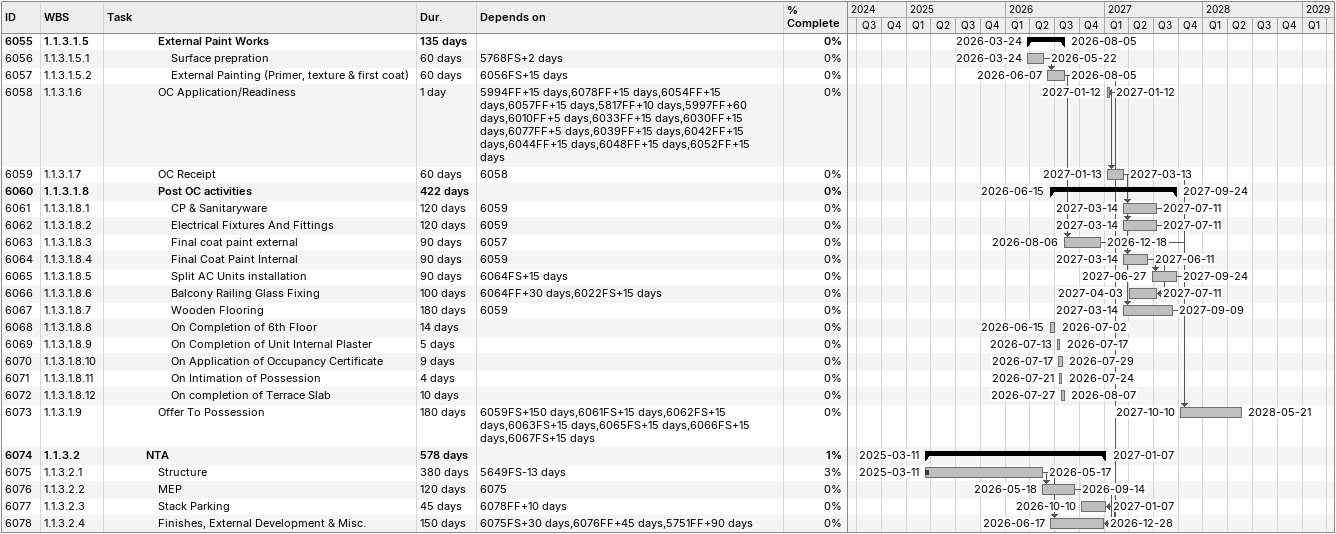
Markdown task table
| ID | WBS | Task | Duration | Start | Finish | Predecessors | % complete |
|---|---|---|---|---|---|---|---|
| 6055 | 1.1.3.1.5 | **External Paint Works** | 135d | 2026-03-24 | 2026-08-05 |  | 0 |
| 6056 | 1.1.3.1.5.1 | Surface prepration | 60d | 2026-03-24 | 2026-05-22 | 5768FS+2d | 0 |
| 6057 | 1.1.3.1.5.2 | External Painting (Primer, texture & first coat) | 60d | 2026-06-07 | 2026-08-05 | 6056FS+15d | 0 |
| 6058 | 1.1.3.1.6 | OC Application/Readiness | 1d | 2027-01-12 | 2027-01-12 | 5994FF+15d, 6078FF+15d, 6054FF+15d, 6057FF+15d, 5817FF+10d, 5997FF+60d, 6010FF+5d, 6033FF+15d, 6030FF+15d, 6077FF+5d, 6039FF+15d, 6042FF+15d, 6044FF+15d, 6048FF+15d, 6052FF+15d | 0 |
| 6059 | 1.1.3.1.7 | OC Receipt | 60d | 2027-01-13 | 2027-03-13 | 6058 | 0 |
| 6060 | 1.1.3.1.8 | **Post OC activities** | 422d | 2026-06-15 | 2027-09-24 |  | 0 |
| 6061 | 1.1.3.1.8.1 | CP & Sanitaryware | 120d | 2027-03-14 | 2027-07-11 | 6059 | 0 |
| 6062 | 1.1.3.1.8.2 | Electrical Fixtures And Fittings | 120d | 2027-03-14 | 2027-07-11 | 6059 | 0 |
| 6063 | 1.1.3.1.8.3 | Final coat paint external | 90d | 2026-08-06 | 2026-12-18 | 6057 | 0 |
| 6064 | 1.1.3.1.8.4 | Final Coat Paint Internal | 90d | 2027-03-14 | 2027-06-11 | 6059 | 0 |
| 6065 | 1.1.3.1.8.5 | Split AC Units installation | 90d | 2027-06-27 | 2027-09-24 | 6064FS+15d | 0 |
| 6066 | 1.1.3.1.8.6 | Balcony Railing Glass Fixing | 100d | 2027-04-03 | 2027-07-11 | 6064FF+30d, 6022FS+15d | 0 |
| 6067 | 1.1.3.1.8.7 | Wooden Flooring | 180d | 2027-03-14 | 2027-09-09 | 6059 | 0 |
| 6068 | 1.1.3.1.8.8 | On Completion of 6th Floor | 14d | 2026-06-15 | 2026-07-02 |  | 0 |
| 6069 | 1.1.3.1.8.9 | On Completion of Unit Internal Plaster | 5d | 2026-07-13 | 2026-07-17 |  | 0 |
| 6070 | 1.1.3.1.8.10 | On Application of Occupancy Certificate | 9d | 2026-07-17 | 2026-07-29 |  | 0 |
| 6071 | 1.1.3.1.8.11 | On Intimation of Possession | 4d | 2026-07-21 | 2026-07-24 |  | 0 |
| 6072 | 1.1.3.1.8.12 | On completion of Terrace Slab | 10d | 2026-07-27 | 2026-08-07 |  | 0 |
| 6073 | 1.1.3.1.9 | Offer To Possession | 180d | 2027-10-10 | 2028-05-21 | 6059FS+150d, 6061FS+15d, 6062FS+15d, 6063FS+15d, 6065FS+15d, 6066FS+15d, 6067FS+15d | 0 |
| 6074 | 1.1.3.2 | **NTA** | 578d | 2025-03-11 | 2027-01-07 |  | 1 |
| 6075 | 1.1.3.2.1 | Structure | 380d | 2025-03-11 | 2026-05-17 | 5649FS-13d | 3 |
| 6076 | 1.1.3.2.2 | MEP | 120d | 2026-05-18 | 2026-09-14 | 6075 | 0 |
| 6077 | 1.1.3.2.3 | Stack Parking | 45d | 2026-10-10 | 2027-01-07 | 6078FF+10d | 0 |
| 6078 | 1.1.3.2.4 | Finishes, External Development & Misc. | 150d | 2026-06-17 | 2026-12-28 | 6075FS+30d, 6076FF+45d, 5751FF+90d | 0 |
